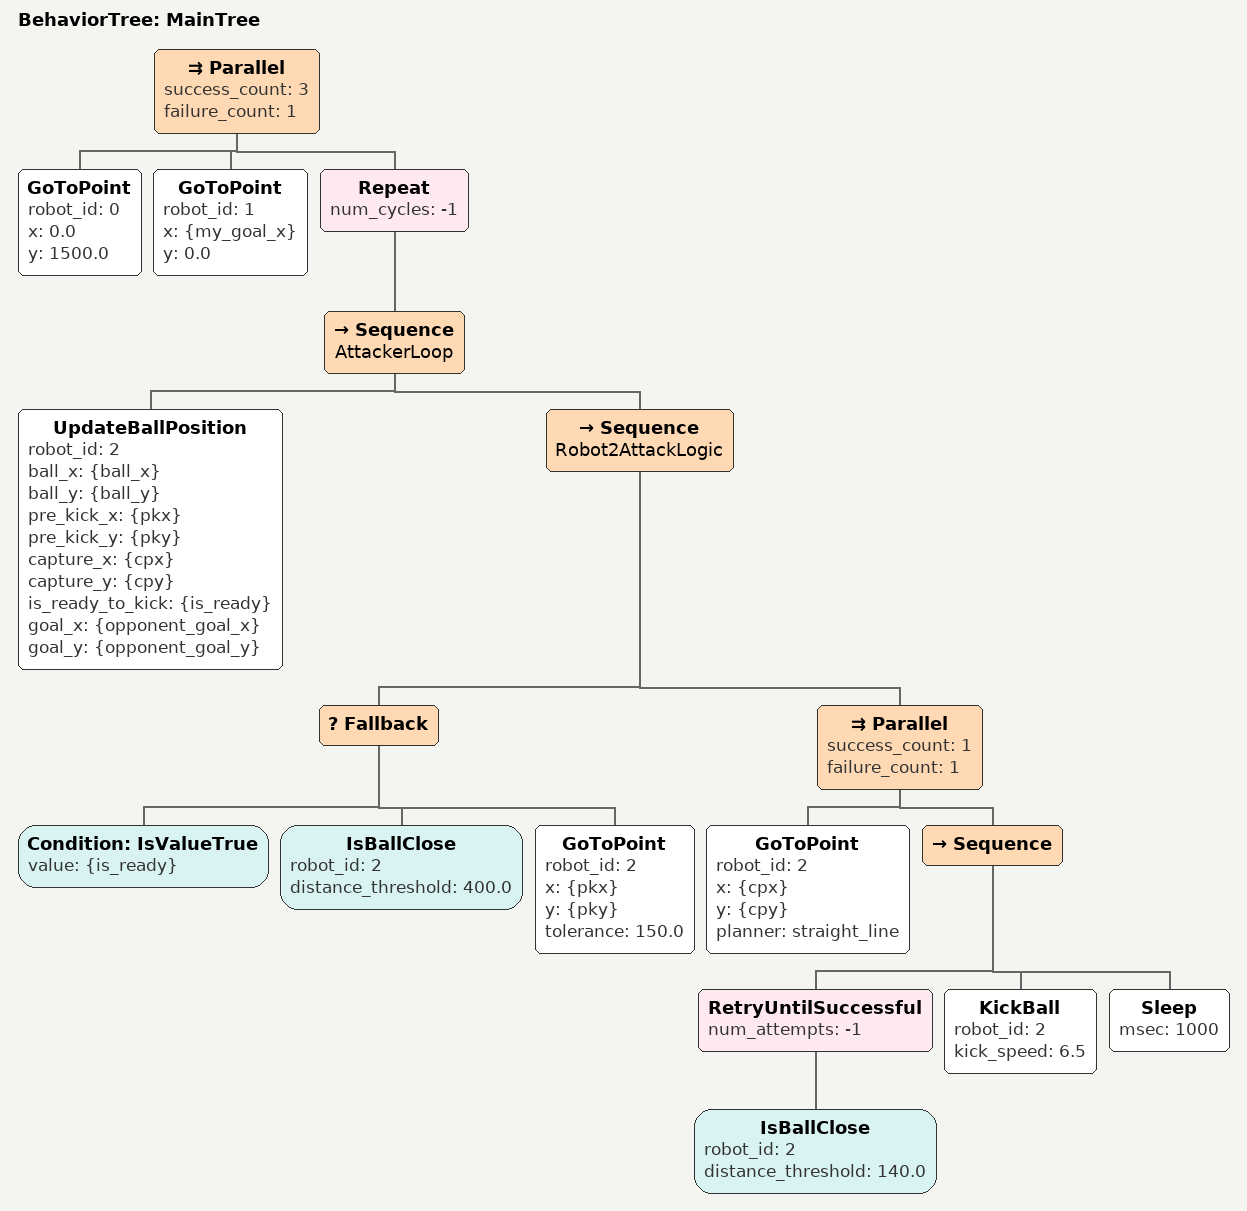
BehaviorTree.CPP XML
<root main_tree_to_execute="MainTree" BTCPP_format="4">
  <BehaviorTree ID="MainTree">
    <!-- Parallel no topo que nunca termina (aguarda 3 sucessos, mas GoToPoint sem tolerância nunca termina) -->
    <Parallel success_count="3" failure_count="1">

      <!-- Robô 0: Posicionamento fixo (Defesa lateral) -->
      <GoToPoint robot_id="0" x="0.0" y="1500.0" />

      <!-- Robô 1: Posicionamento fixo (Goleiro/Zagueiro) -->
      <GoToPoint robot_id="1" x="{my_goal_x}" y="0.0" />

      <!-- Lógica do Atacante (Robô 2) em Loop Infinito -->
      <Repeat num_cycles="-1">
        <Sequence name="AttackerLoop">
          <!-- Atualiza dados da bola e verifica se está pronto para o chute -->
          <UpdateBallPosition robot_id="2"
                              ball_x="{ball_x}" ball_y="{ball_y}"
                              pre_kick_x="{pkx}" pre_kick_y="{pky}"
                              capture_x="{cpx}" capture_y="{cpy}"
                              is_ready_to_kick="{is_ready}"
                              goal_x="{opponent_goal_x}" goal_y="{opponent_goal_y}" />

          <Sequence name="Robot2AttackLogic">
             <!-- Fase de Preparação (Pre-Kick): Pula se já estiver alinhado ou perto -->
             <Fallback>
                <Condition ID="IsValueTrue" value="{is_ready}" />
                <IsBallClose robot_id="2" distance_threshold="400.0" />
                <GoToPoint robot_id="2" x="{pkx}" y="{pky}" tolerance="150.0" />
             </Fallback>

             <!-- Fase de Rush e Chute -->
             <Parallel success_count="1" failure_count="1">
                <!-- Avança até o ponto de captura (perto da bola, já alinhado com o gol), em linha reta:
                     nesta distância o D* não é necessário e sua saída (nav_msgs/Path) é a mesma. -->
                <GoToPoint robot_id="2" x="{cpx}" y="{cpy}" planner="straight_line" />

                <Sequence>
                   <RetryUntilSuccessful num_attempts="-1">
                      <IsBallClose robot_id="2" distance_threshold="140.0" />
                   </RetryUntilSuccessful>
                   <!-- Chuta enquanto avança (x_velocity 0.5 configurado no nó) -->
                   <KickBall robot_id="2" kick_speed="6.5" />
                   <Sleep msec="1000" />
                </Sequence>
             </Parallel>
          </Sequence>
        </Sequence>
      </Repeat>

    </Parallel>
  </BehaviorTree>
</root>
